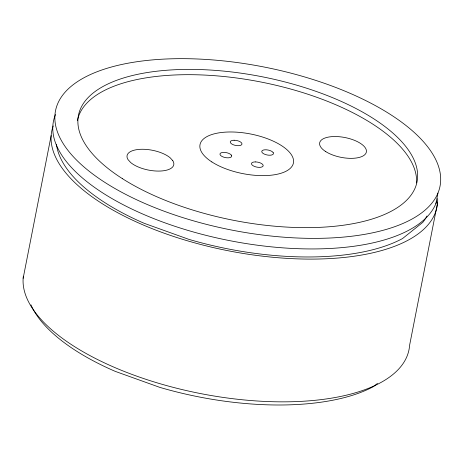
<?xml version="1.0" encoding="UTF-8"?>
<svg xmlns="http://www.w3.org/2000/svg" width="463" height="463" viewBox="0 0 463 463"><rect width="100%" height="100%" fill="white"/><g stroke="black" fill="none" stroke-linecap="round" stroke-linejoin="round"><path stroke-width="0.69" d="M23.15 278.304L51.156 135.566M435.868 203.656L437.946 193.083A195.924 83.114 11.1 0 0 180.726 58.662A195.924 83.114 11.1 0 0 124.611 193.812A195.924 83.114 11.1 0 0 437.946 193.083M437.599 202.58L409.593 345.317A196.324 83.282 11.1 0 1 207.928 394.956A196.324 83.282 11.1 0 1 23.364 276.214M377.49 383.393L373.543 386.553A190.374 80.759 11.1 0 1 159.758 387.357L115.229 371.367A190.374 80.759 11.1 0 1 30.946 304.845M437.668 198.586A196.324 83.282 11.1 0 1 231.523 251.403A196.324 83.282 11.1 0 1 53.21 125.948M426.961 216.03A190.374 80.759 11.1 0 1 422.875 222.286L402.584 238.526A190.374 80.759 11.1 0 1 188.8 239.336L144.271 223.34A190.374 80.759 11.1 0 1 56.434 144.253M436.852 201.011A195.924 83.114 11.1 0 1 216.481 237.855A195.924 83.114 11.1 0 1 55.502 114.529M77.431 120.554A172.525 73.183 11.1 0 1 256.12 81.1A172.525 73.183 11.1 0 1 416.544 182.954M234.122 140.243L232.762 140.33A5.95 2.523 11.1 0 0 230.921 143.322A5.95 2.523 11.1 0 0 238.115 145.7L239.475 145.608A5.95 2.523 11.1 0 0 241.316 142.621A5.95 2.523 11.1 0 0 234.122 140.243M255.327 161.911L253.973 162.004A5.95 2.523 11.1 0 0 252.127 164.99A5.95 2.523 11.1 0 0 259.326 167.369L260.681 167.276A5.95 2.523 11.1 0 0 262.527 164.29A5.95 2.523 11.1 0 0 255.327 161.911M273.124 152.512L272.418 151.806A5.95 2.523 11.1 0 0 264.917 149.798A5.95 2.523 11.1 0 0 262.11 152.501L262.816 153.207A5.95 2.523 11.1 0 0 270.317 155.209A5.95 2.523 11.1 0 0 273.124 152.512M231.332 155.111L230.626 154.405A5.95 2.523 11.1 0 0 223.125 152.402A5.95 2.523 11.1 0 0 220.319 155.099L221.025 155.805A5.95 2.523 11.1 0 0 228.525 157.814A5.95 2.523 11.1 0 0 231.332 155.111M172.78 160.673L170.205 157.831A23.798 10.093 11.1 0 0 140.544 149.3A23.798 10.093 11.1 0 0 128.072 159.671L130.653 162.513A23.798 10.093 11.1 0 0 160.308 171.044A23.798 10.093 11.1 0 0 172.78 160.673M122.348 178.614A172.525 73.183 11.1 0 0 409.709 196.844A172.525 73.183 11.1 0 0 211.221 70.098A172.525 73.183 11.1 0 0 122.348 178.614M211.846 161.928A47.591 20.187 11.1 0 0 291.268 167.293A47.591 20.187 11.1 0 0 237.056 132.198A47.591 20.187 11.1 0 0 211.846 161.928M325.773 151.627A23.798 10.093 11.1 0 0 365.376 154.075A23.798 10.093 11.1 0 0 337.897 136.62A23.798 10.093 11.1 0 0 325.773 151.627"/></g></svg>
